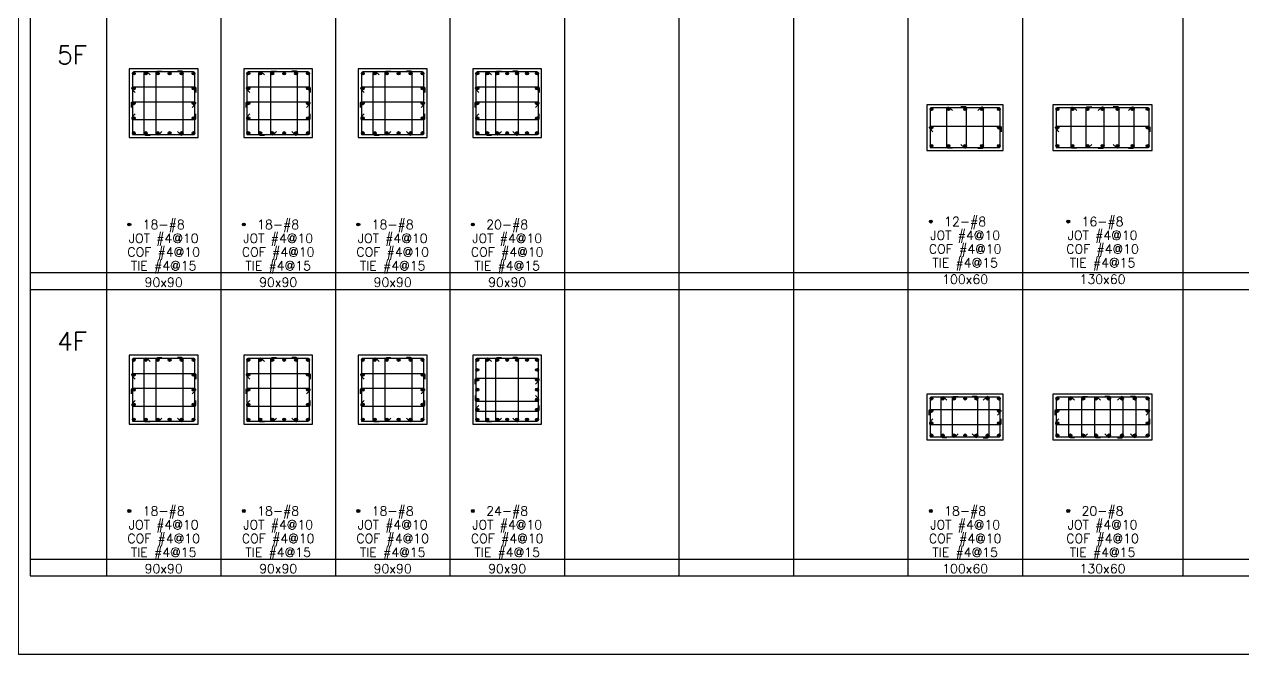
# Model space of a CAD drawing. Header units: millimetres. Extents: x 0 to 31920, y -6088 to 2522.
# Drawn here: x 15968 to 17564, y 0 to 825 of the extents above; entities that cross this region are included whole.
import ezdxf
from ezdxf.enums import TextEntityAlignment as Align

# ---------------------------------------------------------------- set-up
doc = ezdxf.new("R2010")
doc.units = ezdxf.units.MM
doc.header["$MEASUREMENT"] = 0
for name, color, linetype in [('DwFm', 7, 'Continuous'), ('S-RC', 130, 'Continuous'), ('S-REINF', 6, 'Continuous'), ('S-REINFD', 201, 'Continuous'), ('S-STUD', 1, 'Continuous'), ('S-TEXT', 2, 'Continuous')]:
    doc.layers.add(name, color=color, linetype=linetype)
doc.styles.add('CS4', font='romans.shx', dxfattribs={"width": 0.8, "bigfont": 'lsp.shx'})

# ---------------------------------------------------------------- blocks, each defined once
blk = doc.blocks.new('繪圖範圍')
blk.add_lwpolyline([(0, 51.1), (79.8, 51.1), (79.8, 0), (0, 0)], close=True)

msp = doc.modelspace()

# ---------------------------------------------------------------- hatches: boundary and pattern name
at = {"layer": 'S-REINFD'}
h = msp.add_hatch(color=256, dxfattribs=at)
edge = h.paths.add_edge_path()
edge.add_arc((16110.9, 760.8), 1.91, 0, 360)
h = msp.add_hatch(color=256, dxfattribs=at)
edge = h.paths.add_edge_path()
edge.add_arc((16126.5, 760.8), 1.91, 0, 360)
h = msp.add_hatch(color=256, dxfattribs=at)
edge = h.paths.add_edge_path()
edge.add_arc((16142.2, 760.8), 1.91, 0, 360)
h = msp.add_hatch(color=256, dxfattribs=at)
edge = h.paths.add_edge_path()
edge.add_arc((16157.8, 760.8), 1.91, 0, 360)
h = msp.add_hatch(color=256, dxfattribs=at)
edge = h.paths.add_edge_path()
edge.add_arc((16173.5, 760.8), 1.91, 0, 360)
h = msp.add_hatch(color=256, dxfattribs=at)
edge = h.paths.add_edge_path()
edge.add_arc((16189.1, 760.8), 1.91, 0, 360)
h = msp.add_hatch(color=256, dxfattribs=at)
edge = h.paths.add_edge_path()
edge.add_arc((16260.9, 760.8), 1.91, 0, 360)
h = msp.add_hatch(color=256, dxfattribs=at)
edge = h.paths.add_edge_path()
edge.add_arc((16276.5, 760.8), 1.91, 0, 360)
h = msp.add_hatch(color=256, dxfattribs=at)
edge = h.paths.add_edge_path()
edge.add_arc((16292.2, 760.8), 1.91, 0, 360)
h = msp.add_hatch(color=256, dxfattribs=at)
edge = h.paths.add_edge_path()
edge.add_arc((16307.8, 760.8), 1.91, 0, 360)
h = msp.add_hatch(color=256, dxfattribs=at)
edge = h.paths.add_edge_path()
edge.add_arc((16323.5, 760.8), 1.91, 0, 360)
h = msp.add_hatch(color=256, dxfattribs=at)
edge = h.paths.add_edge_path()
edge.add_arc((16339.1, 760.8), 1.91, 0, 360)
h = msp.add_hatch(color=256, dxfattribs=at)
edge = h.paths.add_edge_path()
edge.add_arc((16410.9, 760.8), 1.91, 0, 360)
h = msp.add_hatch(color=256, dxfattribs=at)
edge = h.paths.add_edge_path()
edge.add_arc((16426.5, 760.8), 1.91, 0, 360)
h = msp.add_hatch(color=256, dxfattribs=at)
edge = h.paths.add_edge_path()
edge.add_arc((16442.2, 760.8), 1.91, 0, 360)
h = msp.add_hatch(color=256, dxfattribs=at)
edge = h.paths.add_edge_path()
edge.add_arc((16457.8, 760.8), 1.91, 0, 360)
h = msp.add_hatch(color=256, dxfattribs=at)
edge = h.paths.add_edge_path()
edge.add_arc((16473.5, 760.8), 1.91, 0, 360)
h = msp.add_hatch(color=256, dxfattribs=at)
edge = h.paths.add_edge_path()
edge.add_arc((16489.1, 760.8), 1.91, 0, 360)
h = msp.add_hatch(color=256, dxfattribs=at)
edge = h.paths.add_edge_path()
edge.add_arc((16560.9, 760.8), 1.91, 0, 360)
h = msp.add_hatch(color=256, dxfattribs=at)
edge = h.paths.add_edge_path()
edge.add_arc((16573.9, 760.8), 1.91, 0, 360)
h = msp.add_hatch(color=256, dxfattribs=at)
edge = h.paths.add_edge_path()
edge.add_arc((16587, 760.8), 1.91, 0, 360)
h = msp.add_hatch(color=256, dxfattribs=at)
edge = h.paths.add_edge_path()
edge.add_arc((16600, 760.8), 1.91, 0, 360)
h = msp.add_hatch(color=256, dxfattribs=at)
edge = h.paths.add_edge_path()
edge.add_arc((16613, 760.8), 1.91, 0, 360)
h = msp.add_hatch(color=256, dxfattribs=at)
edge = h.paths.add_edge_path()
edge.add_arc((16626.1, 760.8), 1.91, 0, 360)
h = msp.add_hatch(color=256, dxfattribs=at)
edge = h.paths.add_edge_path()
edge.add_arc((16639.1, 760.8), 1.91, 0, 360)
h = msp.add_hatch(color=256, dxfattribs=at)
edge = h.paths.add_edge_path()
edge.add_arc((16110.9, 741.3), 1.91, 0, 360)
h = msp.add_hatch(color=256, dxfattribs=at)
edge = h.paths.add_edge_path()
edge.add_arc((16189.1, 741.3), 1.91, 0, 360)
h = msp.add_hatch(color=256, dxfattribs=at)
edge = h.paths.add_edge_path()
edge.add_arc((16260.9, 741.3), 1.91, 0, 360)
h = msp.add_hatch(color=256, dxfattribs=at)
edge = h.paths.add_edge_path()
edge.add_arc((16339.1, 741.3), 1.91, 0, 360)
h = msp.add_hatch(color=256, dxfattribs=at)
edge = h.paths.add_edge_path()
edge.add_arc((16410.9, 741.3), 1.91, 0, 360)
h = msp.add_hatch(color=256, dxfattribs=at)
edge = h.paths.add_edge_path()
edge.add_arc((16489.1, 741.3), 1.91, 0, 360)
h = msp.add_hatch(color=256, dxfattribs=at)
edge = h.paths.add_edge_path()
edge.add_arc((16560.9, 741.3), 1.91, 0, 360)
h = msp.add_hatch(color=256, dxfattribs=at)
edge = h.paths.add_edge_path()
edge.add_arc((16639.1, 741.3), 1.91, 0, 360)
h = msp.add_hatch(color=256, dxfattribs=at)
edge = h.paths.add_edge_path()
edge.add_arc((16110.9, 721.8), 1.91, 0, 360)
h = msp.add_hatch(color=256, dxfattribs=at)
edge = h.paths.add_edge_path()
edge.add_arc((16189.1, 721.8), 1.91, 0, 360)
h = msp.add_hatch(color=256, dxfattribs=at)
edge = h.paths.add_edge_path()
edge.add_arc((16260.9, 721.8), 1.91, 0, 360)
h = msp.add_hatch(color=256, dxfattribs=at)
edge = h.paths.add_edge_path()
edge.add_arc((16339.1, 721.8), 1.91, 0, 360)
h = msp.add_hatch(color=256, dxfattribs=at)
edge = h.paths.add_edge_path()
edge.add_arc((16410.9, 721.8), 1.91, 0, 360)
h = msp.add_hatch(color=256, dxfattribs=at)
edge = h.paths.add_edge_path()
edge.add_arc((16489.1, 721.8), 1.91, 0, 360)
h = msp.add_hatch(color=256, dxfattribs=at)
edge = h.paths.add_edge_path()
edge.add_arc((16560.9, 721.8), 1.91, 0, 360)
h = msp.add_hatch(color=256, dxfattribs=at)
edge = h.paths.add_edge_path()
edge.add_arc((16639.1, 721.8), 1.91, 0, 360)
h = msp.add_hatch(color=256, dxfattribs=at)
edge = h.paths.add_edge_path()
edge.add_arc((16110.9, 702.2), 1.91, 0, 360)
h = msp.add_hatch(color=256, dxfattribs=at)
edge = h.paths.add_edge_path()
edge.add_arc((16189.1, 702.2), 1.91, 0, 360)
h = msp.add_hatch(color=256, dxfattribs=at)
edge = h.paths.add_edge_path()
edge.add_arc((16260.9, 702.2), 1.91, 0, 360)
h = msp.add_hatch(color=256, dxfattribs=at)
edge = h.paths.add_edge_path()
edge.add_arc((16339.1, 702.2), 1.91, 0, 360)
h = msp.add_hatch(color=256, dxfattribs=at)
edge = h.paths.add_edge_path()
edge.add_arc((16410.9, 702.2), 1.91, 0, 360)
h = msp.add_hatch(color=256, dxfattribs=at)
edge = h.paths.add_edge_path()
edge.add_arc((16489.1, 702.2), 1.91, 0, 360)
h = msp.add_hatch(color=256, dxfattribs=at)
edge = h.paths.add_edge_path()
edge.add_arc((16560.9, 702.2), 1.91, 0, 360)
h = msp.add_hatch(color=256, dxfattribs=at)
edge = h.paths.add_edge_path()
edge.add_arc((16639.1, 702.2), 1.91, 0, 360)
h = msp.add_hatch(color=256, dxfattribs=at)
edge = h.paths.add_edge_path()
edge.add_arc((17155.9, 714), 1.91, 0, 360)
h = msp.add_hatch(color=256, dxfattribs=at)
edge = h.paths.add_edge_path()
edge.add_arc((17178, 714), 1.91, 0, 360)
h = msp.add_hatch(color=256, dxfattribs=at)
edge = h.paths.add_edge_path()
edge.add_arc((17200, 714), 1.91, 0, 360)
h = msp.add_hatch(color=256, dxfattribs=at)
edge = h.paths.add_edge_path()
edge.add_arc((17222, 714), 1.91, 0, 360)
h = msp.add_hatch(color=256, dxfattribs=at)
edge = h.paths.add_edge_path()
edge.add_arc((17244.1, 714), 1.91, 0, 360)
h = msp.add_hatch(color=256, dxfattribs=at)
edge = h.paths.add_edge_path()
edge.add_arc((17320.9, 714), 1.91, 0, 360)
h = msp.add_hatch(color=256, dxfattribs=at)
edge = h.paths.add_edge_path()
edge.add_arc((17340.6, 714), 1.91, 0, 360)
h = msp.add_hatch(color=256, dxfattribs=at)
edge = h.paths.add_edge_path()
edge.add_arc((17360.3, 714), 1.91, 0, 360)
h = msp.add_hatch(color=256, dxfattribs=at)
edge = h.paths.add_edge_path()
edge.add_arc((17380, 714), 1.91, 0, 360)
h = msp.add_hatch(color=256, dxfattribs=at)
edge = h.paths.add_edge_path()
edge.add_arc((17399.7, 714), 1.91, 0, 360)
h = msp.add_hatch(color=256, dxfattribs=at)
edge = h.paths.add_edge_path()
edge.add_arc((17419.4, 714), 1.91, 0, 360)
h = msp.add_hatch(color=256, dxfattribs=at)
edge = h.paths.add_edge_path()
edge.add_arc((17439.1, 714), 1.91, 0, 360)
h = msp.add_hatch(color=256, dxfattribs=at)
edge = h.paths.add_edge_path()
edge.add_arc((17155.9, 689.9), 1.91, 0, 360)
h = msp.add_hatch(color=256, dxfattribs=at)
edge = h.paths.add_edge_path()
edge.add_arc((17244.1, 689.9), 1.91, 0, 360)
h = msp.add_hatch(color=256, dxfattribs=at)
edge = h.paths.add_edge_path()
edge.add_arc((17320.9, 689.9), 1.91, 0, 360)
h = msp.add_hatch(color=256, dxfattribs=at)
edge = h.paths.add_edge_path()
edge.add_arc((17439.1, 689.9), 1.91, 0, 360)
h = msp.add_hatch(color=256, dxfattribs=at)
edge = h.paths.add_edge_path()
edge.add_arc((16110.9, 682.7), 1.91, 0, 360)
h = msp.add_hatch(color=256, dxfattribs=at)
edge = h.paths.add_edge_path()
edge.add_arc((16126.5, 682.7), 1.91, 0, 360)
h = msp.add_hatch(color=256, dxfattribs=at)
edge = h.paths.add_edge_path()
edge.add_arc((16142.2, 682.7), 1.91, 0, 360)
h = msp.add_hatch(color=256, dxfattribs=at)
edge = h.paths.add_edge_path()
edge.add_arc((16157.8, 682.7), 1.91, 0, 360)
h = msp.add_hatch(color=256, dxfattribs=at)
edge = h.paths.add_edge_path()
edge.add_arc((16173.5, 682.7), 1.91, 0, 360)
h = msp.add_hatch(color=256, dxfattribs=at)
edge = h.paths.add_edge_path()
edge.add_arc((16189.1, 682.7), 1.91, 0, 360)
h = msp.add_hatch(color=256, dxfattribs=at)
edge = h.paths.add_edge_path()
edge.add_arc((16260.9, 682.7), 1.91, 0, 360)
h = msp.add_hatch(color=256, dxfattribs=at)
edge = h.paths.add_edge_path()
edge.add_arc((16276.5, 682.7), 1.91, 0, 360)
h = msp.add_hatch(color=256, dxfattribs=at)
edge = h.paths.add_edge_path()
edge.add_arc((16292.2, 682.7), 1.91, 0, 360)
h = msp.add_hatch(color=256, dxfattribs=at)
edge = h.paths.add_edge_path()
edge.add_arc((16307.8, 682.7), 1.91, 0, 360)
h = msp.add_hatch(color=256, dxfattribs=at)
edge = h.paths.add_edge_path()
edge.add_arc((16323.5, 682.7), 1.91, 0, 360)
h = msp.add_hatch(color=256, dxfattribs=at)
edge = h.paths.add_edge_path()
edge.add_arc((16339.1, 682.7), 1.91, 0, 360)
h = msp.add_hatch(color=256, dxfattribs=at)
edge = h.paths.add_edge_path()
edge.add_arc((16410.9, 682.7), 1.91, 0, 360)
h = msp.add_hatch(color=256, dxfattribs=at)
edge = h.paths.add_edge_path()
edge.add_arc((16426.5, 682.7), 1.91, 0, 360)
h = msp.add_hatch(color=256, dxfattribs=at)
edge = h.paths.add_edge_path()
edge.add_arc((16442.2, 682.7), 1.91, 0, 360)
h = msp.add_hatch(color=256, dxfattribs=at)
edge = h.paths.add_edge_path()
edge.add_arc((16457.8, 682.7), 1.91, 0, 360)
h = msp.add_hatch(color=256, dxfattribs=at)
edge = h.paths.add_edge_path()
edge.add_arc((16473.5, 682.7), 1.91, 0, 360)
h = msp.add_hatch(color=256, dxfattribs=at)
edge = h.paths.add_edge_path()
edge.add_arc((16489.1, 682.7), 1.91, 0, 360)
h = msp.add_hatch(color=256, dxfattribs=at)
edge = h.paths.add_edge_path()
edge.add_arc((16560.9, 682.7), 1.91, 0, 360)
h = msp.add_hatch(color=256, dxfattribs=at)
edge = h.paths.add_edge_path()
edge.add_arc((16573.9, 682.7), 1.91, 0, 360)
h = msp.add_hatch(color=256, dxfattribs=at)
edge = h.paths.add_edge_path()
edge.add_arc((16587, 682.7), 1.91, 0, 360)
h = msp.add_hatch(color=256, dxfattribs=at)
edge = h.paths.add_edge_path()
edge.add_arc((16600, 682.7), 1.91, 0, 360)
h = msp.add_hatch(color=256, dxfattribs=at)
edge = h.paths.add_edge_path()
edge.add_arc((16613, 682.7), 1.91, 0, 360)
h = msp.add_hatch(color=256, dxfattribs=at)
edge = h.paths.add_edge_path()
edge.add_arc((16626.1, 682.7), 1.91, 0, 360)
h = msp.add_hatch(color=256, dxfattribs=at)
edge = h.paths.add_edge_path()
edge.add_arc((16639.1, 682.7), 1.91, 0, 360)
h = msp.add_hatch(color=256, dxfattribs=at)
edge = h.paths.add_edge_path()
edge.add_arc((17155.9, 665.8), 1.91, 0, 360)
h = msp.add_hatch(color=256, dxfattribs=at)
edge = h.paths.add_edge_path()
edge.add_arc((17178, 665.8), 1.91, 0, 360)
h = msp.add_hatch(color=256, dxfattribs=at)
edge = h.paths.add_edge_path()
edge.add_arc((17200, 665.8), 1.91, 0, 360)
h = msp.add_hatch(color=256, dxfattribs=at)
edge = h.paths.add_edge_path()
edge.add_arc((17222, 665.8), 1.91, 0, 360)
h = msp.add_hatch(color=256, dxfattribs=at)
edge = h.paths.add_edge_path()
edge.add_arc((17244.1, 665.8), 1.91, 0, 360)
h = msp.add_hatch(color=256, dxfattribs=at)
edge = h.paths.add_edge_path()
edge.add_arc((17320.9, 665.8), 1.91, 0, 360)
h = msp.add_hatch(color=256, dxfattribs=at)
edge = h.paths.add_edge_path()
edge.add_arc((17340.6, 665.8), 1.91, 0, 360)
h = msp.add_hatch(color=256, dxfattribs=at)
edge = h.paths.add_edge_path()
edge.add_arc((17360.3, 665.8), 1.91, 0, 360)
h = msp.add_hatch(color=256, dxfattribs=at)
edge = h.paths.add_edge_path()
edge.add_arc((17380, 665.8), 1.91, 0, 360)
h = msp.add_hatch(color=256, dxfattribs=at)
edge = h.paths.add_edge_path()
edge.add_arc((17399.7, 665.8), 1.91, 0, 360)
h = msp.add_hatch(color=256, dxfattribs=at)
edge = h.paths.add_edge_path()
edge.add_arc((17419.4, 665.8), 1.91, 0, 360)
h = msp.add_hatch(color=256, dxfattribs=at)
edge = h.paths.add_edge_path()
edge.add_arc((17439.1, 665.8), 1.91, 0, 360)
h = msp.add_hatch(color=256, dxfattribs=at)
edge = h.paths.add_edge_path()
edge.add_arc((16105, 563), 1.91, 0, 360)
h = msp.add_hatch(color=256, dxfattribs=at)
edge = h.paths.add_edge_path()
edge.add_arc((16255, 563), 1.91, 0, 360)
h = msp.add_hatch(color=256, dxfattribs=at)
edge = h.paths.add_edge_path()
edge.add_arc((16405, 563), 1.91, 0, 360)
h = msp.add_hatch(color=256, dxfattribs=at)
edge = h.paths.add_edge_path()
edge.add_arc((16555, 563), 1.91, 0, 360)
h = msp.add_hatch(color=256, dxfattribs=at)
edge = h.paths.add_edge_path()
edge.add_arc((17155, 566.9), 1.91, 0, 360)
h = msp.add_hatch(color=256, dxfattribs=at)
edge = h.paths.add_edge_path()
edge.add_arc((17335, 566.9), 1.91, 0, 360)
h = msp.add_hatch(color=256, dxfattribs=at)
edge = h.paths.add_edge_path()
edge.add_arc((16110.9, 385.8), 1.91, 0, 360)
h = msp.add_hatch(color=256, dxfattribs=at)
edge = h.paths.add_edge_path()
edge.add_arc((16126.5, 385.8), 1.91, 0, 360)
h = msp.add_hatch(color=256, dxfattribs=at)
edge = h.paths.add_edge_path()
edge.add_arc((16142.2, 385.8), 1.91, 0, 360)
h = msp.add_hatch(color=256, dxfattribs=at)
edge = h.paths.add_edge_path()
edge.add_arc((16157.8, 385.8), 1.91, 0, 360)
h = msp.add_hatch(color=256, dxfattribs=at)
edge = h.paths.add_edge_path()
edge.add_arc((16173.5, 385.8), 1.91, 0, 360)
h = msp.add_hatch(color=256, dxfattribs=at)
edge = h.paths.add_edge_path()
edge.add_arc((16189.1, 385.8), 1.91, 0, 360)
h = msp.add_hatch(color=256, dxfattribs=at)
edge = h.paths.add_edge_path()
edge.add_arc((16260.9, 385.8), 1.91, 0, 360)
h = msp.add_hatch(color=256, dxfattribs=at)
edge = h.paths.add_edge_path()
edge.add_arc((16276.5, 385.8), 1.91, 0, 360)
h = msp.add_hatch(color=256, dxfattribs=at)
edge = h.paths.add_edge_path()
edge.add_arc((16292.2, 385.8), 1.91, 0, 360)
h = msp.add_hatch(color=256, dxfattribs=at)
edge = h.paths.add_edge_path()
edge.add_arc((16307.8, 385.8), 1.91, 0, 360)
h = msp.add_hatch(color=256, dxfattribs=at)
edge = h.paths.add_edge_path()
edge.add_arc((16323.5, 385.8), 1.91, 0, 360)
h = msp.add_hatch(color=256, dxfattribs=at)
edge = h.paths.add_edge_path()
edge.add_arc((16339.1, 385.8), 1.91, 0, 360)
h = msp.add_hatch(color=256, dxfattribs=at)
edge = h.paths.add_edge_path()
edge.add_arc((16410.9, 385.8), 1.91, 0, 360)
h = msp.add_hatch(color=256, dxfattribs=at)
edge = h.paths.add_edge_path()
edge.add_arc((16426.5, 385.8), 1.91, 0, 360)
h = msp.add_hatch(color=256, dxfattribs=at)
edge = h.paths.add_edge_path()
edge.add_arc((16442.2, 385.8), 1.91, 0, 360)
h = msp.add_hatch(color=256, dxfattribs=at)
edge = h.paths.add_edge_path()
edge.add_arc((16457.8, 385.8), 1.91, 0, 360)
h = msp.add_hatch(color=256, dxfattribs=at)
edge = h.paths.add_edge_path()
edge.add_arc((16473.5, 385.8), 1.91, 0, 360)
h = msp.add_hatch(color=256, dxfattribs=at)
edge = h.paths.add_edge_path()
edge.add_arc((16489.1, 385.8), 1.91, 0, 360)
h = msp.add_hatch(color=256, dxfattribs=at)
edge = h.paths.add_edge_path()
edge.add_arc((16560.9, 385.8), 1.91, 0, 360)
h = msp.add_hatch(color=256, dxfattribs=at)
edge = h.paths.add_edge_path()
edge.add_arc((16573.9, 385.8), 1.91, 0, 360)
h = msp.add_hatch(color=256, dxfattribs=at)
edge = h.paths.add_edge_path()
edge.add_arc((16587, 385.8), 1.91, 0, 360)
h = msp.add_hatch(color=256, dxfattribs=at)
edge = h.paths.add_edge_path()
edge.add_arc((16600, 385.8), 1.91, 0, 360)
h = msp.add_hatch(color=256, dxfattribs=at)
edge = h.paths.add_edge_path()
edge.add_arc((16613, 385.8), 1.91, 0, 360)
h = msp.add_hatch(color=256, dxfattribs=at)
edge = h.paths.add_edge_path()
edge.add_arc((16626.1, 385.8), 1.91, 0, 360)
h = msp.add_hatch(color=256, dxfattribs=at)
edge = h.paths.add_edge_path()
edge.add_arc((16639.1, 385.8), 1.91, 0, 360)
h = msp.add_hatch(color=256, dxfattribs=at)
edge = h.paths.add_edge_path()
edge.add_arc((16110.9, 366.3), 1.91, 0, 360)
h = msp.add_hatch(color=256, dxfattribs=at)
edge = h.paths.add_edge_path()
edge.add_arc((16189.1, 366.3), 1.91, 0, 360)
h = msp.add_hatch(color=256, dxfattribs=at)
edge = h.paths.add_edge_path()
edge.add_arc((16260.9, 366.3), 1.91, 0, 360)
h = msp.add_hatch(color=256, dxfattribs=at)
edge = h.paths.add_edge_path()
edge.add_arc((16339.1, 366.3), 1.91, 0, 360)
h = msp.add_hatch(color=256, dxfattribs=at)
edge = h.paths.add_edge_path()
edge.add_arc((16410.9, 366.3), 1.91, 0, 360)
h = msp.add_hatch(color=256, dxfattribs=at)
edge = h.paths.add_edge_path()
edge.add_arc((16489.1, 366.3), 1.91, 0, 360)
h = msp.add_hatch(color=256, dxfattribs=at)
edge = h.paths.add_edge_path()
edge.add_arc((16560.9, 372.8), 1.91, 0, 360)
h = msp.add_hatch(color=256, dxfattribs=at)
edge = h.paths.add_edge_path()
edge.add_arc((16639.1, 372.8), 1.91, 0, 360)
h = msp.add_hatch(color=256, dxfattribs=at)
edge = h.paths.add_edge_path()
edge.add_arc((16560.9, 359.8), 1.91, 0, 360)
h = msp.add_hatch(color=256, dxfattribs=at)
edge = h.paths.add_edge_path()
edge.add_arc((16639.1, 359.8), 1.91, 0, 360)
h = msp.add_hatch(color=256, dxfattribs=at)
edge = h.paths.add_edge_path()
edge.add_arc((16110.9, 346.8), 1.91, 0, 360)
h = msp.add_hatch(color=256, dxfattribs=at)
edge = h.paths.add_edge_path()
edge.add_arc((16189.1, 346.8), 1.91, 0, 360)
h = msp.add_hatch(color=256, dxfattribs=at)
edge = h.paths.add_edge_path()
edge.add_arc((16260.9, 346.8), 1.91, 0, 360)
h = msp.add_hatch(color=256, dxfattribs=at)
edge = h.paths.add_edge_path()
edge.add_arc((16339.1, 346.8), 1.91, 0, 360)
h = msp.add_hatch(color=256, dxfattribs=at)
edge = h.paths.add_edge_path()
edge.add_arc((16410.9, 346.8), 1.91, 0, 360)
h = msp.add_hatch(color=256, dxfattribs=at)
edge = h.paths.add_edge_path()
edge.add_arc((16489.1, 346.8), 1.91, 0, 360)
h = msp.add_hatch(color=256, dxfattribs=at)
edge = h.paths.add_edge_path()
edge.add_arc((16560.9, 346.8), 1.91, 0, 360)
h = msp.add_hatch(color=256, dxfattribs=at)
edge = h.paths.add_edge_path()
edge.add_arc((16560.9, 333.7), 1.91, 0, 360)
h = msp.add_hatch(color=256, dxfattribs=at)
edge = h.paths.add_edge_path()
edge.add_arc((16639.1, 346.8), 1.91, 0, 360)
h = msp.add_hatch(color=256, dxfattribs=at)
edge = h.paths.add_edge_path()
edge.add_arc((16639.1, 333.7), 1.91, 0, 360)
h = msp.add_hatch(color=256, dxfattribs=at)
edge = h.paths.add_edge_path()
edge.add_arc((17155.9, 335.1), 1.91, 0, 360)
h = msp.add_hatch(color=256, dxfattribs=at)
edge = h.paths.add_edge_path()
edge.add_arc((17170.6, 335.1), 1.91, 0, 360)
h = msp.add_hatch(color=256, dxfattribs=at)
edge = h.paths.add_edge_path()
edge.add_arc((17185.3, 335.1), 1.91, 0, 360)
h = msp.add_hatch(color=256, dxfattribs=at)
edge = h.paths.add_edge_path()
edge.add_arc((17200, 335.1), 1.91, 0, 360)
h = msp.add_hatch(color=256, dxfattribs=at)
edge = h.paths.add_edge_path()
edge.add_arc((17214.7, 335.1), 1.91, 0, 360)
h = msp.add_hatch(color=256, dxfattribs=at)
edge = h.paths.add_edge_path()
edge.add_arc((17229.4, 335.1), 1.91, 0, 360)
h = msp.add_hatch(color=256, dxfattribs=at)
edge = h.paths.add_edge_path()
edge.add_arc((17244.1, 335.1), 1.91, 0, 360)
h = msp.add_hatch(color=256, dxfattribs=at)
edge = h.paths.add_edge_path()
edge.add_arc((17320.9, 335.1), 1.91, 0, 360)
h = msp.add_hatch(color=256, dxfattribs=at)
edge = h.paths.add_edge_path()
edge.add_arc((17337.8, 335.1), 1.91, 0, 360)
h = msp.add_hatch(color=256, dxfattribs=at)
edge = h.paths.add_edge_path()
edge.add_arc((17354.7, 335.1), 1.91, 0, 360)
h = msp.add_hatch(color=256, dxfattribs=at)
edge = h.paths.add_edge_path()
edge.add_arc((17371.6, 335.1), 1.91, 0, 360)
h = msp.add_hatch(color=256, dxfattribs=at)
edge = h.paths.add_edge_path()
edge.add_arc((17388.4, 335.1), 1.91, 0, 360)
h = msp.add_hatch(color=256, dxfattribs=at)
edge = h.paths.add_edge_path()
edge.add_arc((17405.3, 335.1), 1.91, 0, 360)
h = msp.add_hatch(color=256, dxfattribs=at)
edge = h.paths.add_edge_path()
edge.add_arc((17422.2, 335.1), 1.91, 0, 360)
h = msp.add_hatch(color=256, dxfattribs=at)
edge = h.paths.add_edge_path()
edge.add_arc((17439.1, 335.1), 1.91, 0, 360)
h = msp.add_hatch(color=256, dxfattribs=at)
edge = h.paths.add_edge_path()
edge.add_arc((16110.9, 327.2), 1.91, 0, 360)
h = msp.add_hatch(color=256, dxfattribs=at)
edge = h.paths.add_edge_path()
edge.add_arc((16189.1, 327.2), 1.91, 0, 360)
h = msp.add_hatch(color=256, dxfattribs=at)
edge = h.paths.add_edge_path()
edge.add_arc((16260.9, 327.2), 1.91, 0, 360)
h = msp.add_hatch(color=256, dxfattribs=at)
edge = h.paths.add_edge_path()
edge.add_arc((16339.1, 327.2), 1.91, 0, 360)
h = msp.add_hatch(color=256, dxfattribs=at)
edge = h.paths.add_edge_path()
edge.add_arc((16410.9, 327.2), 1.91, 0, 360)
h = msp.add_hatch(color=256, dxfattribs=at)
edge = h.paths.add_edge_path()
edge.add_arc((16489.1, 327.2), 1.91, 0, 360)
h = msp.add_hatch(color=256, dxfattribs=at)
edge = h.paths.add_edge_path()
edge.add_arc((16560.9, 320.7), 1.91, 0, 360)
h = msp.add_hatch(color=256, dxfattribs=at)
edge = h.paths.add_edge_path()
edge.add_arc((16639.1, 320.7), 1.91, 0, 360)
h = msp.add_hatch(color=256, dxfattribs=at)
edge = h.paths.add_edge_path()
edge.add_arc((17155.9, 319), 1.91, 0, 360)
h = msp.add_hatch(color=256, dxfattribs=at)
edge = h.paths.add_edge_path()
edge.add_arc((17244.1, 319), 1.91, 0, 360)
h = msp.add_hatch(color=256, dxfattribs=at)
edge = h.paths.add_edge_path()
edge.add_arc((17320.9, 319), 1.91, 0, 360)
h = msp.add_hatch(color=256, dxfattribs=at)
edge = h.paths.add_edge_path()
edge.add_arc((17439.1, 319), 1.91, 0, 360)
h = msp.add_hatch(color=256, dxfattribs=at)
edge = h.paths.add_edge_path()
edge.add_arc((16110.9, 307.7), 1.91, 0, 360)
h = msp.add_hatch(color=256, dxfattribs=at)
edge = h.paths.add_edge_path()
edge.add_arc((16126.5, 307.7), 1.91, 0, 360)
h = msp.add_hatch(color=256, dxfattribs=at)
edge = h.paths.add_edge_path()
edge.add_arc((16142.2, 307.7), 1.91, 0, 360)
h = msp.add_hatch(color=256, dxfattribs=at)
edge = h.paths.add_edge_path()
edge.add_arc((16157.8, 307.7), 1.91, 0, 360)
h = msp.add_hatch(color=256, dxfattribs=at)
edge = h.paths.add_edge_path()
edge.add_arc((16173.5, 307.7), 1.91, 0, 360)
h = msp.add_hatch(color=256, dxfattribs=at)
edge = h.paths.add_edge_path()
edge.add_arc((16189.1, 307.7), 1.91, 0, 360)
h = msp.add_hatch(color=256, dxfattribs=at)
edge = h.paths.add_edge_path()
edge.add_arc((16260.9, 307.7), 1.91, 0, 360)
h = msp.add_hatch(color=256, dxfattribs=at)
edge = h.paths.add_edge_path()
edge.add_arc((16276.5, 307.7), 1.91, 0, 360)
h = msp.add_hatch(color=256, dxfattribs=at)
edge = h.paths.add_edge_path()
edge.add_arc((16292.2, 307.7), 1.91, 0, 360)
h = msp.add_hatch(color=256, dxfattribs=at)
edge = h.paths.add_edge_path()
edge.add_arc((16307.8, 307.7), 1.91, 0, 360)
h = msp.add_hatch(color=256, dxfattribs=at)
edge = h.paths.add_edge_path()
edge.add_arc((16323.5, 307.7), 1.91, 0, 360)
h = msp.add_hatch(color=256, dxfattribs=at)
edge = h.paths.add_edge_path()
edge.add_arc((16339.1, 307.7), 1.91, 0, 360)
h = msp.add_hatch(color=256, dxfattribs=at)
edge = h.paths.add_edge_path()
edge.add_arc((16410.9, 307.7), 1.91, 0, 360)
h = msp.add_hatch(color=256, dxfattribs=at)
edge = h.paths.add_edge_path()
edge.add_arc((16426.5, 307.7), 1.91, 0, 360)
h = msp.add_hatch(color=256, dxfattribs=at)
edge = h.paths.add_edge_path()
edge.add_arc((16442.2, 307.7), 1.91, 0, 360)
h = msp.add_hatch(color=256, dxfattribs=at)
edge = h.paths.add_edge_path()
edge.add_arc((16457.8, 307.7), 1.91, 0, 360)
h = msp.add_hatch(color=256, dxfattribs=at)
edge = h.paths.add_edge_path()
edge.add_arc((16473.5, 307.7), 1.91, 0, 360)
h = msp.add_hatch(color=256, dxfattribs=at)
edge = h.paths.add_edge_path()
edge.add_arc((16489.1, 307.7), 1.91, 0, 360)
h = msp.add_hatch(color=256, dxfattribs=at)
edge = h.paths.add_edge_path()
edge.add_arc((16560.9, 307.7), 1.91, 0, 360)
h = msp.add_hatch(color=256, dxfattribs=at)
edge = h.paths.add_edge_path()
edge.add_arc((16573.9, 307.7), 1.91, 0, 360)
h = msp.add_hatch(color=256, dxfattribs=at)
edge = h.paths.add_edge_path()
edge.add_arc((16587, 307.7), 1.91, 0, 360)
h = msp.add_hatch(color=256, dxfattribs=at)
edge = h.paths.add_edge_path()
edge.add_arc((16600, 307.7), 1.91, 0, 360)
h = msp.add_hatch(color=256, dxfattribs=at)
edge = h.paths.add_edge_path()
edge.add_arc((16613, 307.7), 1.91, 0, 360)
h = msp.add_hatch(color=256, dxfattribs=at)
edge = h.paths.add_edge_path()
edge.add_arc((16626.1, 307.7), 1.91, 0, 360)
h = msp.add_hatch(color=256, dxfattribs=at)
edge = h.paths.add_edge_path()
edge.add_arc((16639.1, 307.7), 1.91, 0, 360)
h = msp.add_hatch(color=256, dxfattribs=at)
edge = h.paths.add_edge_path()
edge.add_arc((17155.9, 303), 1.91, 0, 360)
h = msp.add_hatch(color=256, dxfattribs=at)
edge = h.paths.add_edge_path()
edge.add_arc((17244.1, 303), 1.91, 0, 360)
h = msp.add_hatch(color=256, dxfattribs=at)
edge = h.paths.add_edge_path()
edge.add_arc((17320.9, 303), 1.91, 0, 360)
h = msp.add_hatch(color=256, dxfattribs=at)
edge = h.paths.add_edge_path()
edge.add_arc((17439.1, 303), 1.91, 0, 360)
h = msp.add_hatch(color=256, dxfattribs=at)
edge = h.paths.add_edge_path()
edge.add_arc((17155.9, 286.9), 1.91, 0, 360)
h = msp.add_hatch(color=256, dxfattribs=at)
edge = h.paths.add_edge_path()
edge.add_arc((17170.6, 286.9), 1.91, 0, 360)
h = msp.add_hatch(color=256, dxfattribs=at)
edge = h.paths.add_edge_path()
edge.add_arc((17185.3, 286.9), 1.91, 0, 360)
h = msp.add_hatch(color=256, dxfattribs=at)
edge = h.paths.add_edge_path()
edge.add_arc((17200, 286.9), 1.91, 0, 360)
h = msp.add_hatch(color=256, dxfattribs=at)
edge = h.paths.add_edge_path()
edge.add_arc((17214.7, 286.9), 1.91, 0, 360)
h = msp.add_hatch(color=256, dxfattribs=at)
edge = h.paths.add_edge_path()
edge.add_arc((17229.4, 286.9), 1.91, 0, 360)
h = msp.add_hatch(color=256, dxfattribs=at)
edge = h.paths.add_edge_path()
edge.add_arc((17244.1, 286.9), 1.91, 0, 360)
h = msp.add_hatch(color=256, dxfattribs=at)
edge = h.paths.add_edge_path()
edge.add_arc((17320.9, 286.9), 1.91, 0, 360)
h = msp.add_hatch(color=256, dxfattribs=at)
edge = h.paths.add_edge_path()
edge.add_arc((17337.8, 286.9), 1.91, 0, 360)
h = msp.add_hatch(color=256, dxfattribs=at)
edge = h.paths.add_edge_path()
edge.add_arc((17354.7, 286.9), 1.91, 0, 360)
h = msp.add_hatch(color=256, dxfattribs=at)
edge = h.paths.add_edge_path()
edge.add_arc((17371.6, 286.9), 1.91, 0, 360)
h = msp.add_hatch(color=256, dxfattribs=at)
edge = h.paths.add_edge_path()
edge.add_arc((17388.4, 286.9), 1.91, 0, 360)
h = msp.add_hatch(color=256, dxfattribs=at)
edge = h.paths.add_edge_path()
edge.add_arc((17405.3, 286.9), 1.91, 0, 360)
h = msp.add_hatch(color=256, dxfattribs=at)
edge = h.paths.add_edge_path()
edge.add_arc((17422.2, 286.9), 1.91, 0, 360)
h = msp.add_hatch(color=256, dxfattribs=at)
edge = h.paths.add_edge_path()
edge.add_arc((17439.1, 286.9), 1.91, 0, 360)
h = msp.add_hatch(color=256, dxfattribs=at)
edge = h.paths.add_edge_path()
edge.add_arc((16105, 188), 1.91, 0, 360)
h = msp.add_hatch(color=256, dxfattribs=at)
edge = h.paths.add_edge_path()
edge.add_arc((16255, 188), 1.91, 0, 360)
h = msp.add_hatch(color=256, dxfattribs=at)
edge = h.paths.add_edge_path()
edge.add_arc((16405, 188), 1.91, 0, 360)
h = msp.add_hatch(color=256, dxfattribs=at)
edge = h.paths.add_edge_path()
edge.add_arc((16555, 188), 1.91, 0, 360)
h = msp.add_hatch(color=256, dxfattribs=at)
edge = h.paths.add_edge_path()
edge.add_arc((17155, 188), 1.91, 0, 360)
h = msp.add_hatch(color=256, dxfattribs=at)
edge = h.paths.add_edge_path()
edge.add_arc((17335, 188), 1.91, 0, 360)

# ---------------------------------------------------------------- linework, layer by layer
at = {"layer": 'S-RC'}
for points in [[(16105, 676.8), (16195, 676.8), (16195, 766.8), (16105, 766.8), (16105, 676.8)], [(16255, 676.8), (16345, 676.8), (16345, 766.8), (16255, 766.8), (16255, 676.8)], [(16405, 676.8), (16495, 676.8), (16495, 766.8), (16405, 766.8), (16405, 676.8)], [(16555, 676.8), (16645, 676.8), (16645, 766.8), (16555, 766.8), (16555, 676.8)], [(17150, 659.9), (17250, 659.9), (17250, 719.9), (17150, 719.9), (17150, 659.9)], [(17315, 659.9), (17445, 659.9), (17445, 719.9), (17315, 719.9), (17315, 659.9)], [(16105, 301.8), (16195, 301.8), (16195, 391.8), (16105, 391.8), (16105, 301.8)], [(16255, 301.8), (16345, 301.8), (16345, 391.8), (16255, 391.8), (16255, 301.8)], [(16405, 301.8), (16495, 301.8), (16495, 391.8), (16405, 391.8), (16405, 301.8)], [(16555, 301.8), (16645, 301.8), (16645, 391.8), (16555, 391.8), (16555, 301.8)], [(17150, 281), (17250, 281), (17250, 341), (17150, 341), (17150, 281)], [(17315, 281), (17445, 281), (17445, 341), (17315, 341), (17315, 281)]]:
    msp.add_lwpolyline(points, dxfattribs=at)
at = {"layer": 'S-REINF', "color": 2}
for points in [[(16109, 680.8), (16189.1, 680.8, 0.414214), (16191, 682.7), (16191, 760.8, 0.414214), (16189.1, 762.8), (16110.9, 762.8, 0.414214), (16109, 760.8), (16109, 680.8)], [(16132.1, 679.7), (16126.5, 679.7, -0.414214), (16124.6, 681.6), (16124.6, 761.5, -0.653352), (16127.8, 762.9), (16132.1, 758.9)], [(16147.8, 684.6), (16143.5, 680.6, -0.653352), (16140.3, 682), (16140.3, 761.9, -0.414214), (16142.2, 763.8), (16147.8, 763.8)], [(16167.9, 684.6), (16172.2, 680.6, 0.653352), (16175.4, 682), (16175.4, 761.9, 0.414214), (16173.5, 763.8), (16167.9, 763.8)], [(16259, 680.8), (16339.1, 680.8, 0.414214), (16341, 682.7), (16341, 760.8, 0.414214), (16339.1, 762.8), (16260.9, 762.8, 0.414214), (16259, 760.8), (16259, 680.8)], [(16282.1, 679.7), (16276.5, 679.7, -0.414214), (16274.6, 681.6), (16274.6, 761.5, -0.653352), (16277.8, 762.9), (16282.1, 758.9)], [(16297.8, 684.6), (16293.5, 680.6, -0.653352), (16290.3, 682), (16290.3, 761.9, -0.414214), (16292.2, 763.8), (16297.8, 763.8)], [(16317.9, 684.6), (16322.2, 680.6, 0.653352), (16325.4, 682), (16325.4, 761.9, 0.414214), (16323.5, 763.8), (16317.9, 763.8)], [(16409, 680.8), (16489.1, 680.8, 0.414214), (16491, 682.7), (16491, 760.8, 0.414214), (16489.1, 762.8), (16410.9, 762.8, 0.414214), (16409, 760.8), (16409, 680.8)], [(16432.1, 679.7), (16426.5, 679.7, -0.414214), (16424.6, 681.6), (16424.6, 761.5, -0.653352), (16427.8, 762.9), (16432.1, 758.9)], [(16447.8, 684.6), (16443.5, 680.6, -0.653352), (16440.3, 682), (16440.3, 761.9, -0.414214), (16442.2, 763.8), (16447.8, 763.8)], [(16467.9, 684.6), (16472.2, 680.6, 0.653352), (16475.4, 682), (16475.4, 761.9, 0.414214), (16473.5, 763.8), (16467.9, 763.8)], [(16559, 680.8), (16639.1, 680.8, 0.414214), (16641, 682.7), (16641, 760.8, 0.414214), (16639.1, 762.8), (16560.9, 762.8, 0.414214), (16559, 760.8), (16559, 680.8)], [(16579.5, 679.7), (16573.9, 679.7, -0.414214), (16572, 681.6), (16572, 761.5, -0.653352), (16575.2, 762.9), (16579.5, 758.9)], [(16592.6, 684.6), (16588.3, 680.6, -0.653352), (16585.1, 682), (16585.1, 761.9, -0.414214), (16587, 763.8), (16592.6, 763.8)], [(16607.4, 684.6), (16611.7, 680.6, 0.653352), (16614.9, 682), (16614.9, 761.9, 0.414214), (16613, 763.8), (16607.4, 763.8)], [(16112.8, 735.7), (16108.8, 740, -0.653352), (16110.2, 743.2), (16190.2, 743.2, -0.414214), (16192.1, 741.3), (16192.1, 735.7)], [(16262.8, 735.7), (16258.8, 740, -0.653352), (16260.2, 743.2), (16340.2, 743.2, -0.414214), (16342.1, 741.3), (16342.1, 735.7)], [(16412.8, 735.7), (16408.8, 740, -0.653352), (16410.2, 743.2), (16490.2, 743.2, -0.414214), (16492.1, 741.3), (16492.1, 735.7)], [(16562.8, 735.7), (16558.8, 740, -0.653352), (16560.2, 743.2), (16640.2, 743.2, -0.414214), (16642.1, 741.3), (16642.1, 735.7)], [(16107.9, 716.2), (16107.9, 721.8, -0.414214), (16109.8, 723.7), (16189.8, 723.7, -0.653352), (16191.2, 720.5), (16187.2, 716.2)], [(16257.9, 716.2), (16257.9, 721.8, -0.414214), (16259.8, 723.7), (16339.8, 723.7, -0.653352), (16341.2, 720.5), (16337.2, 716.2)], [(16407.9, 716.2), (16407.9, 721.8, -0.414214), (16409.8, 723.7), (16489.8, 723.7, -0.653352), (16491.2, 720.5), (16487.2, 716.2)], [(16557.9, 716.2), (16557.9, 721.8, -0.414214), (16559.8, 723.7), (16639.8, 723.7, -0.653352), (16641.2, 720.5), (16637.2, 716.2)], [(16112.8, 707.8), (16108.8, 703.5, 0.653352), (16110.2, 700.3), (16190.2, 700.3, 0.414214), (16192.1, 702.2), (16192.1, 707.8)], [(16262.8, 707.8), (16258.8, 703.5, 0.653352), (16260.2, 700.3), (16340.2, 700.3, 0.414214), (16342.1, 702.2), (16342.1, 707.8)], [(16412.8, 707.8), (16408.8, 703.5, 0.653352), (16410.2, 700.3), (16490.2, 700.3, 0.414214), (16492.1, 702.2), (16492.1, 707.8)], [(16562.8, 707.8), (16558.8, 703.5, 0.653352), (16560.2, 700.3), (16640.2, 700.3, 0.414214), (16642.1, 702.2), (16642.1, 707.8)], [(17154, 663.9), (17244.1, 663.9, 0.414214), (17246, 665.8), (17246, 714, 0.414214), (17244.1, 715.9), (17155.9, 715.9, 0.414214), (17154, 714), (17154, 663.9)], [(17183.5, 662.8), (17177.9, 662.8, -0.414214), (17176, 664.7), (17176, 714.7, -0.653352), (17179.2, 716.1), (17183.5, 712.1)], [(17194.4, 667.7), (17198.7, 663.7, 0.653352), (17201.9, 665.1), (17201.9, 715.1, 0.414214), (17200, 717), (17194.4, 717)], [(17216.5, 662.8), (17222.1, 662.8, 0.414214), (17224, 664.7), (17224, 714.7, 0.653352), (17220.8, 716.1), (17216.5, 712.1)], [(17319, 663.9), (17439.1, 663.9, 0.414214), (17441, 665.8), (17441, 714, 0.414214), (17439.1, 715.9), (17320.9, 715.9, 0.414214), (17319, 714), (17319, 663.9)], [(17346.2, 662.8), (17340.6, 662.8, -0.414214), (17338.7, 664.7), (17338.7, 714.7, -0.653352), (17341.9, 716.1), (17346.2, 712.1)], [(17365.9, 667.7), (17361.6, 663.7, -0.653352), (17358.4, 665.1), (17358.4, 715.1, -0.414214), (17360.3, 717), (17365.9, 717)], [(17374.4, 662.8), (17380, 662.8, 0.414214), (17381.9, 664.7), (17381.9, 714.7, 0.653352), (17378.7, 716.1), (17374.4, 712.1)], [(17394.1, 667.7), (17398.4, 663.7, 0.653352), (17401.6, 665.1), (17401.6, 715.1, 0.414214), (17399.7, 717), (17394.1, 717)], [(17413.8, 662.8), (17419.4, 662.8, 0.414214), (17421.3, 664.7), (17421.3, 714.7, 0.653352), (17418.1, 716.1), (17413.8, 712.1)], [(17157.8, 684.3), (17153.8, 688.6, -0.653352), (17155.2, 691.8), (17245.2, 691.8, -0.414214), (17247.1, 689.9), (17247.1, 684.3)], [(17322.8, 684.3), (17318.8, 688.6, -0.653352), (17320.2, 691.8), (17440.2, 691.8, -0.414214), (17442.1, 689.9), (17442.1, 684.3)], [(16109, 305.8), (16189.1, 305.8, 0.414214), (16191, 307.7), (16191, 385.8, 0.414214), (16189.1, 387.8), (16110.9, 387.8, 0.414214), (16109, 385.8), (16109, 305.8)], [(16132.1, 304.7), (16126.5, 304.7, -0.414214), (16124.6, 306.6), (16124.6, 386.5, -0.653352), (16127.8, 387.9), (16132.1, 383.9)], [(16147.8, 309.6), (16143.5, 305.6, -0.653352), (16140.3, 307), (16140.3, 386.9, -0.414214), (16142.2, 388.8), (16147.8, 388.8)], [(16167.9, 309.6), (16172.2, 305.6, 0.653352), (16175.4, 307), (16175.4, 386.9, 0.414214), (16173.5, 388.8), (16167.9, 388.8)], [(16259, 305.8), (16339.1, 305.8, 0.414214), (16341, 307.7), (16341, 385.8, 0.414214), (16339.1, 387.8), (16260.9, 387.8, 0.414214), (16259, 385.8), (16259, 305.8)], [(16282.1, 304.7), (16276.5, 304.7, -0.414214), (16274.6, 306.6), (16274.6, 386.5, -0.653352), (16277.8, 387.9), (16282.1, 383.9)], [(16297.8, 309.6), (16293.5, 305.6, -0.653352), (16290.3, 307), (16290.3, 386.9, -0.414214), (16292.2, 388.8), (16297.8, 388.8)], [(16317.9, 309.6), (16322.2, 305.6, 0.653352), (16325.4, 307), (16325.4, 386.9, 0.414214), (16323.5, 388.8), (16317.9, 388.8)], [(16409, 305.8), (16489.1, 305.8, 0.414214), (16491, 307.7), (16491, 385.8, 0.414214), (16489.1, 387.8), (16410.9, 387.8, 0.414214), (16409, 385.8), (16409, 305.8)], [(16432.1, 304.7), (16426.5, 304.7, -0.414214), (16424.6, 306.6), (16424.6, 386.5, -0.653352), (16427.8, 387.9), (16432.1, 383.9)], [(16447.8, 309.6), (16443.5, 305.6, -0.653352), (16440.3, 307), (16440.3, 386.9, -0.414214), (16442.2, 388.8), (16447.8, 388.8)], [(16467.9, 309.6), (16472.2, 305.6, 0.653352), (16475.4, 307), (16475.4, 386.9, 0.414214), (16473.5, 388.8), (16467.9, 388.8)], [(16559, 305.8), (16639.1, 305.8, 0.414214), (16641, 307.7), (16641, 385.8, 0.414214), (16639.1, 387.8), (16560.9, 387.8, 0.414214), (16559, 385.8), (16559, 305.8)], [(16579.5, 304.7), (16573.9, 304.7, -0.414214), (16572, 306.6), (16572, 386.5, -0.653352), (16575.2, 387.9), (16579.5, 383.9)], [(16592.6, 309.6), (16588.3, 305.6, -0.653352), (16585.1, 307), (16585.1, 386.9, -0.414214), (16587, 388.8), (16592.6, 388.8)], [(16607.4, 309.6), (16611.7, 305.6, 0.653352), (16614.9, 307), (16614.9, 386.9, 0.414214), (16613, 388.8), (16607.4, 388.8)], [(16112.8, 360.7), (16108.8, 365, -0.653352), (16110.2, 368.2), (16190.2, 368.2, -0.414214), (16192.1, 366.3), (16192.1, 360.7)], [(16262.8, 360.7), (16258.8, 365, -0.653352), (16260.2, 368.2), (16340.2, 368.2, -0.414214), (16342.1, 366.3), (16342.1, 360.7)], [(16412.8, 360.7), (16408.8, 365, -0.653352), (16410.2, 368.2), (16490.2, 368.2, -0.414214), (16492.1, 366.3), (16492.1, 360.7)], [(16557.9, 354.2), (16557.9, 359.8, -0.414214), (16559.8, 361.7), (16639.8, 361.7, -0.653352), (16641.2, 358.5), (16637.2, 354.2)], [(16107.9, 341.2), (16107.9, 346.8, -0.414214), (16109.8, 348.7), (16189.8, 348.7, -0.653352), (16191.2, 345.5), (16187.2, 341.2)], [(16257.9, 341.2), (16257.9, 346.8, -0.414214), (16259.8, 348.7), (16339.8, 348.7, -0.653352), (16341.2, 345.5), (16337.2, 341.2)], [(16407.9, 341.2), (16407.9, 346.8, -0.414214), (16409.8, 348.7), (16489.8, 348.7, -0.653352), (16491.2, 345.5), (16487.2, 341.2)], [(16557.9, 339.3), (16557.9, 333.7, 0.414214), (16559.8, 331.8), (16639.8, 331.8, 0.653352), (16641.2, 335), (16637.2, 339.3)], [(17154, 285), (17244.1, 285, 0.414214), (17246, 286.9), (17246, 335.1, 0.414214), (17244.1, 337), (17155.9, 337, 0.414214), (17154, 335.1), (17154, 285)], [(17176.2, 283.9), (17170.6, 283.9, -0.414214), (17168.7, 285.8), (17168.7, 335.8, -0.653352), (17171.9, 337.2), (17176.2, 333.2)], [(17190.9, 288.8), (17186.6, 284.8, -0.653352), (17183.4, 286.2), (17183.4, 336.2, -0.414214), (17185.3, 338.1), (17190.9, 338.1)], [(17209.1, 288.8), (17213.4, 284.8, 0.653352), (17216.6, 286.2), (17216.6, 336.2, 0.414214), (17214.7, 338.1), (17209.1, 338.1)], [(17223.8, 283.9), (17229.4, 283.9, 0.414214), (17231.3, 285.8), (17231.3, 335.8, 0.653352), (17228.1, 337.2), (17223.8, 333.2)], [(17319, 285), (17439.1, 285, 0.414214), (17441, 286.9), (17441, 335.1, 0.414214), (17439.1, 337), (17320.9, 337, 0.414214), (17319, 335.1), (17319, 285)], [(17343.4, 283.9), (17337.8, 283.9, -0.414214), (17335.9, 285.8), (17335.9, 335.8, -0.653352), (17339.1, 337.2), (17343.4, 333.2)], [(17360.3, 288.8), (17356, 284.8, -0.653352), (17352.8, 286.2), (17352.8, 336.2, -0.414214), (17354.7, 338.1), (17360.3, 338.1)], [(17377.2, 283.9), (17371.6, 283.9, -0.414214), (17369.7, 285.8), (17369.7, 335.8, -0.653352), (17372.8, 337.2), (17377.2, 333.2)], [(17382.8, 288.8), (17387.2, 284.8, 0.653352), (17390.3, 286.2), (17390.3, 336.2, 0.414214), (17388.4, 338.1), (17382.8, 338.1)], [(17399.7, 283.9), (17405.3, 283.9, 0.414214), (17407.2, 285.8), (17407.2, 335.8, 0.653352), (17404, 337.2), (17399.7, 333.2)], [(17416.6, 288.8), (17420.9, 284.8, 0.653352), (17424.1, 286.2), (17424.1, 336.2, 0.414214), (17422.2, 338.1), (17416.6, 338.1)], [(16112.8, 332.8), (16108.8, 328.5, 0.653352), (16110.2, 325.3), (16190.2, 325.3, 0.414214), (16192.1, 327.2), (16192.1, 332.8)], [(16262.8, 332.8), (16258.8, 328.5, 0.653352), (16260.2, 325.3), (16340.2, 325.3, 0.414214), (16342.1, 327.2), (16342.1, 332.8)], [(16412.8, 332.8), (16408.8, 328.5, 0.653352), (16410.2, 325.3), (16490.2, 325.3, 0.414214), (16492.1, 327.2), (16492.1, 332.8)], [(16562.8, 326.3), (16558.8, 322, 0.653352), (16560.2, 318.8), (16640.2, 318.8, 0.414214), (16642.1, 320.7), (16642.1, 326.3)], [(17152.9, 313.4), (17152.9, 319, -0.414214), (17154.8, 320.9), (17244.8, 320.9, -0.653352), (17246.2, 317.7), (17242.2, 313.4)], [(17317.9, 313.4), (17317.9, 319, -0.414214), (17319.8, 320.9), (17439.8, 320.9, -0.653352), (17441.2, 317.7), (17437.2, 313.4)], [(17157.8, 308.6), (17153.8, 304.3, 0.653352), (17155.2, 301.1), (17245.2, 301.1, 0.414214), (17247.1, 303), (17247.1, 308.6)], [(17322.8, 308.6), (17318.8, 304.3, 0.653352), (17320.2, 301.1), (17440.2, 301.1, 0.414214), (17442.1, 303), (17442.1, 308.6)]]:
    msp.add_lwpolyline(points, format="xyb", dxfattribs=at)
at = {"layer": 'S-REINFD'}
for centre in [(16110.9, 760.8), (16126.5, 760.8), (16142.2, 760.8), (16157.8, 760.8), (16173.5, 760.8), (16189.1, 760.8), (16260.9, 760.8), (16276.5, 760.8), (16292.2, 760.8), (16307.8, 760.8), (16323.5, 760.8), (16339.1, 760.8), (16410.9, 760.8), (16426.5, 760.8), (16442.2, 760.8), (16457.8, 760.8), (16473.5, 760.8), (16489.1, 760.8), (16560.9, 760.8), (16573.9, 760.8), (16587, 760.8), (16600, 760.8), (16613, 760.8), (16626.1, 760.8), (16639.1, 760.8), (16110.9, 741.3), (16189.1, 741.3), (16260.9, 741.3), (16339.1, 741.3), (16410.9, 741.3), (16489.1, 741.3), (16560.9, 741.3), (16639.1, 741.3), (16110.9, 721.8), (16189.1, 721.8), (16260.9, 721.8), (16339.1, 721.8), (16410.9, 721.8), (16489.1, 721.8), (16560.9, 721.8), (16639.1, 721.8), (16110.9, 702.2), (16189.1, 702.2), (16260.9, 702.2), (16339.1, 702.2), (16410.9, 702.2), (16489.1, 702.2), (16560.9, 702.2), (16639.1, 702.2), (17155.9, 714), (17178, 714), (17200, 714), (17222, 714), (17244.1, 714), (17320.9, 714), (17340.6, 714), (17360.3, 714), (17380, 714), (17399.7, 714), (17419.4, 714), (17439.1, 714), (17155.9, 689.9), (17244.1, 689.9), (17320.9, 689.9), (17439.1, 689.9), (16110.9, 682.7), (16126.5, 682.7), (16142.2, 682.7), (16157.8, 682.7), (16173.5, 682.7), (16189.1, 682.7), (16260.9, 682.7), (16276.5, 682.7), (16292.2, 682.7), (16307.8, 682.7), (16323.5, 682.7), (16339.1, 682.7), (16410.9, 682.7), (16426.5, 682.7), (16442.2, 682.7), (16457.8, 682.7), (16473.5, 682.7), (16489.1, 682.7), (16560.9, 682.7), (16573.9, 682.7), (16587, 682.7), (16600, 682.7), (16613, 682.7), (16626.1, 682.7), (16639.1, 682.7), (17155.9, 665.8), (17178, 665.8), (17200, 665.8), (17222, 665.8), (17244.1, 665.8), (17320.9, 665.8), (17340.6, 665.8), (17360.3, 665.8), (17380, 665.8), (17399.7, 665.8), (17419.4, 665.8), (17439.1, 665.8), (16105, 563), (16255, 563), (16405, 563), (16555, 563), (17155, 566.9), (17335, 566.9), (16110.9, 385.8), (16126.5, 385.8), (16142.2, 385.8), (16157.8, 385.8), (16173.5, 385.8), (16189.1, 385.8), (16260.9, 385.8), (16276.5, 385.8), (16292.2, 385.8), (16307.8, 385.8), (16323.5, 385.8), (16339.1, 385.8), (16410.9, 385.8), (16426.5, 385.8), (16442.2, 385.8), (16457.8, 385.8), (16473.5, 385.8), (16489.1, 385.8), (16560.9, 385.8), (16573.9, 385.8), (16587, 385.8), (16600, 385.8), (16613, 385.8), (16626.1, 385.8), (16639.1, 385.8), (16110.9, 366.3), (16189.1, 366.3), (16260.9, 366.3), (16339.1, 366.3), (16410.9, 366.3), (16489.1, 366.3), (16560.9, 372.8), (16639.1, 372.8), (16560.9, 359.8), (16639.1, 359.8), (16110.9, 346.8), (16189.1, 346.8), (16260.9, 346.8), (16339.1, 346.8), (16410.9, 346.8), (16489.1, 346.8), (16560.9, 346.8), (16560.9, 333.7), (16639.1, 346.8), (16639.1, 333.7), (17155.9, 335.1), (17170.6, 335.1), (17185.3, 335.1), (17200, 335.1), (17214.7, 335.1), (17229.4, 335.1), (17244.1, 335.1), (17320.9, 335.1), (17337.8, 335.1), (17354.7, 335.1), (17371.6, 335.1), (17388.4, 335.1), (17405.3, 335.1), (17422.2, 335.1), (17439.1, 335.1), (16110.9, 327.2), (16189.1, 327.2), (16260.9, 327.2), (16339.1, 327.2), (16410.9, 327.2), (16489.1, 327.2), (16560.9, 320.7), (16639.1, 320.7), (17155.9, 319), (17244.1, 319), (17320.9, 319), (17439.1, 319), (16110.9, 307.7), (16126.5, 307.7), (16142.2, 307.7), (16157.8, 307.7), (16173.5, 307.7), (16189.1, 307.7), (16260.9, 307.7), (16276.5, 307.7), (16292.2, 307.7), (16307.8, 307.7), (16323.5, 307.7), (16339.1, 307.7), (16410.9, 307.7), (16426.5, 307.7), (16442.2, 307.7), (16457.8, 307.7), (16473.5, 307.7), (16489.1, 307.7), (16560.9, 307.7), (16573.9, 307.7), (16587, 307.7), (16600, 307.7), (16613, 307.7), (16626.1, 307.7), (16639.1, 307.7), (17155.9, 303), (17244.1, 303), (17320.9, 303), (17439.1, 303), (17155.9, 286.9), (17170.6, 286.9), (17185.3, 286.9), (17200, 286.9), (17214.7, 286.9), (17229.4, 286.9), (17244.1, 286.9), (17320.9, 286.9), (17337.8, 286.9), (17354.7, 286.9), (17371.6, 286.9), (17388.4, 286.9), (17405.3, 286.9), (17422.2, 286.9), (17439.1, 286.9), (16105, 188), (16255, 188), (16405, 188), (16555, 188), (17155, 188), (17335, 188)]:
    msp.add_circle(centre, 1.91, dxfattribs=at)
at = {"layer": 'S-STUD'}
for p, q in [((15975, 2014), (15975, 103)), ((16075, 2014), (16075, 103)), ((16225, 2014), (16225, 103)), ((16375, 2014), (16375, 103)), ((16525, 2014), (16525, 103)), ((16675, 2014), (16675, 103)), ((16825, 2014), (16825, 103)), ((16975, 2014), (16975, 103)), ((17125, 2014), (17125, 103)), ((17275, 2014), (17275, 103)), ((17485, 2014), (17485, 103)), ((15975, 500), (18985, 500)), ((15975, 478), (18985, 478)), ((15975, 125), (18985, 125)), ((15975, 103), (18985, 103))]:
    msp.add_line(p, q, dxfattribs=at)

# ---------------------------------------------------------------- block references
at = {"layer": 'DwFm', "xscale": 40, "yscale": 40, "zscale": 40}
msp.add_blockref('繪圖範圍', (15960, 0), dxfattribs=at)

# ---------------------------------------------------------------- texts
at = {"layer": 'S-TEXT', "style": 'CS4'}
for s, height, p in [('5F', 24, (16030, 773)), ('12-#8', 12, (17200, 560.9)), ('16-#8', 12, (17380, 560.9)), ('18-#8', 12, (16150, 557)), ('18-#8', 12, (16300, 557)), ('18-#8', 12, (16450, 557)), ('20-#8', 12, (16600, 557)), ('JOT #4@10', 12, (16150, 539)), ('JOT #4@10', 12, (16300, 539)), ('JOT #4@10', 12, (16450, 539)), ('JOT #4@10', 12, (16600, 539)), ('JOT #4@10', 12, (17200, 542.9)), ('JOT #4@10', 12, (17380, 542.9)), ('COF #4@10', 12, (16150, 521)), ('COF #4@10', 12, (16300, 521)), ('COF #4@10', 12, (16450, 521)), ('COF #4@10', 12, (16600, 521)), ('COF #4@10', 12, (17200, 524.9)), ('COF #4@10', 12, (17380, 524.9)), ('TIE #4@15', 12, (16150, 503)), ('TIE #4@15', 12, (16300, 503)), ('TIE #4@15', 12, (16450, 503)), ('TIE #4@15', 12, (16600, 503)), ('TIE #4@15', 12, (17200, 506.9)), ('TIE #4@15', 12, (17380, 506.9)), ('100x60', 12, (17200, 485.4)), ('130x60', 12, (17380, 485.4)), ('90x90', 12, (16150, 481.5)), ('90x90', 12, (16300, 481.5)), ('90x90', 12, (16450, 481.5)), ('90x90', 12, (16600, 481.5)), ('4F', 24, (16030, 398)), ('18-#8', 12, (16150, 182)), ('18-#8', 12, (16300, 182)), ('18-#8', 12, (16450, 182)), ('24-#8', 12, (16600, 182)), ('18-#8', 12, (17200, 182)), ('20-#8', 12, (17380, 182)), ('JOT #4@10', 12, (16150, 164)), ('JOT #4@10', 12, (16300, 164)), ('JOT #4@10', 12, (16450, 164)), ('JOT #4@10', 12, (16600, 164)), ('JOT #4@10', 12, (17200, 164)), ('JOT #4@10', 12, (17380, 164)), ('COF #4@10', 12, (16150, 146)), ('COF #4@10', 12, (16300, 146)), ('COF #4@10', 12, (16450, 146)), ('COF #4@10', 12, (16600, 146)), ('COF #4@10', 12, (17200, 146)), ('COF #4@10', 12, (17380, 146)), ('TIE #4@15', 12, (16150, 128)), ('TIE #4@15', 12, (16300, 128)), ('TIE #4@15', 12, (16450, 128)), ('TIE #4@15', 12, (16600, 128)), ('TIE #4@15', 12, (17200, 128)), ('TIE #4@15', 12, (17380, 128)), ('90x90', 12, (16150, 106.5)), ('90x90', 12, (16300, 106.5)), ('90x90', 12, (16450, 106.5)), ('90x90', 12, (16600, 106.5)), ('100x60', 12, (17200, 106.5)), ('130x60', 12, (17380, 106.5))]:
    msp.add_text(s, height=height, dxfattribs=at).set_placement(p, align=Align.CENTER)

doc.saveas('drawing.dxf')
